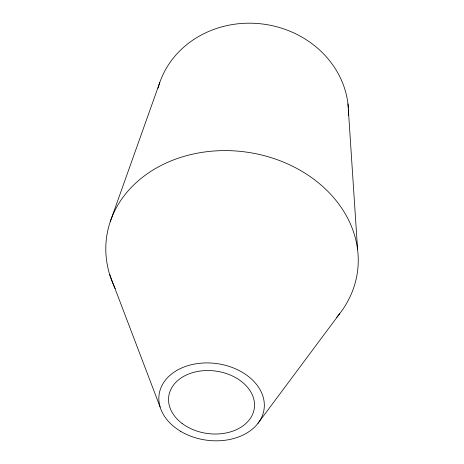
<?xml version="1.0" encoding="UTF-8"?>
<svg xmlns="http://www.w3.org/2000/svg" width="464" height="464" viewBox="0 0 464 464"><rect width="100%" height="100%" fill="white"/><g stroke="black" fill="none" stroke-linecap="round" stroke-linejoin="round"><path stroke-width="0.7" d="M110.426 221.171L159.72 82.656M257.99 423.301L339.764 313.56M109.695 274.607L160.103 407.003M347.971 103.872L357.593 249.638M158.027 88.206A96.75 87.626 7.9 0 1 260.345 23.757A96.75 87.626 7.9 0 1 348.354 107.979M348.435 109.347A96.75 87.626 7.9 0 1 348.51 115.49M115.229 288.625A126.631 103.472 7.9 0 1 244.847 151.885A126.631 103.472 7.9 0 1 336.736 317.301M180.571 431.265A52.983 38.634 7.9 0 0 264.045 409.312A52.983 38.634 7.9 0 0 190.141 365.035A52.983 38.634 7.9 0 0 180.571 431.265M182.114 423.458A43.193 31.488 7.9 0 0 253.402 412.177A43.193 31.488 7.9 0 0 199.073 371.206A43.193 31.488 7.9 0 0 182.114 423.458"/></g></svg>
